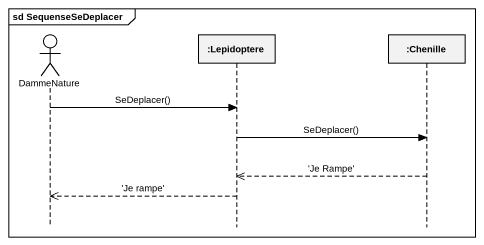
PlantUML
@startuml
mainframe sd SequenseSeDeplacer
hide footbox
actor DammeNature
participant ":Lepidoptere" as Lepidoptere
participant ":Chenille" as Chenille

DammeNature -> Lepidoptere : SeDeplacer()
Lepidoptere -> Chenille : SeDeplacer()
Chenille -->> Lepidoptere : 'Je Rampe'
Lepidoptere -->> DammeNature : 'Je rampe'
@enduml
